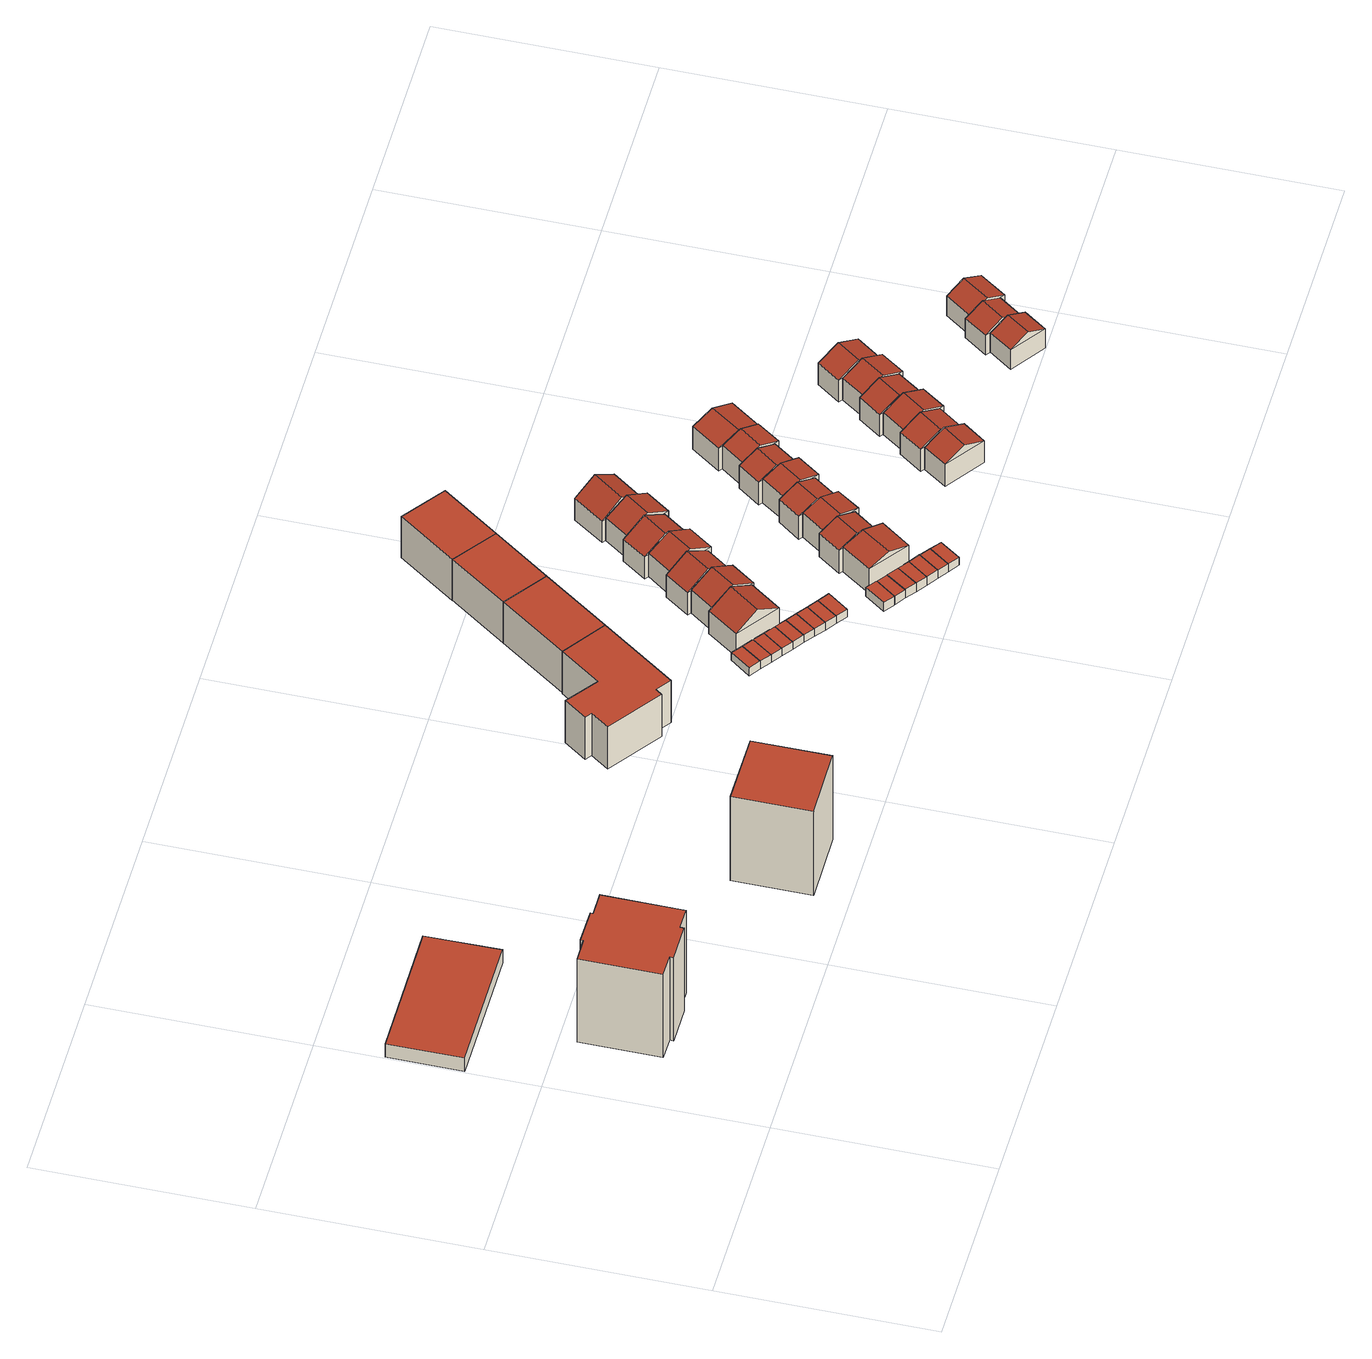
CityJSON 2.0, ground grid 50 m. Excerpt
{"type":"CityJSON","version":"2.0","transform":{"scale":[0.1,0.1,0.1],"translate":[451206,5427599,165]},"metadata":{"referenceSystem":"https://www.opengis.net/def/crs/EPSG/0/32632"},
"CityObjects":{
"building1":{"type":"Building","attributes":{"citygml_roof_type_codeSpace":"http://www.sig3d.org/codelists/standard/building/2.0/_AbstractBuilding_roofType.xml","EavesHeight":"139.573","RigdeHeight":"139.573","roofType":"1000"},"geometry":[{"type":"MultiSurface","lod":"2","boundaries":[[[0,1,2,3]],[[1,4,5,2]],[[4,6,7,5]],[[6,8,9,7]],[[8,10,11,9]],[[10,12,13,11]],[[12,14,15,13]],[[14,16,17,15]],[[16,18,19,17]],[[18,20,21,19]],[[20,22,23,21]],[[22,0,3,23]],[[22,20,18,16,14,12,10,8,6,4,1,0]],[[3,2,5,7,9,11,13,15,17,19,21,23]]],"semantics":{"surfaces":[{"type":"WallSurface"},{"type":"RoofSurface"},{"type":"GroundSurface"}],"values":[0,0,0,0,0,0,0,0,0,0,0,0,1,2]}}]},
"building2":{"type":"Building","attributes":{"citygml_roof_type_codeSpace":"http://www.sig3d.org/codelists/standard/building/2.0/_AbstractBuilding_roofType.xml","EavesHeight":"118.316","RigdeHeight":"118.316","roofType":"1010"},"geometry":[{"type":"MultiSurface","lod":"2","boundaries":[[[24,25,26,27]],[[25,28,29,26]],[[28,30,31,29]],[[30,24,27,31]],[[30,28,25,24]],[[27,26,29,31]]],"semantics":{"surfaces":[{"type":"WallSurface"},{"type":"RoofSurface"},{"type":"GroundSurface"}],"values":[0,0,0,0,1,2]}}]},
"building3":{"type":"Building","attributes":{"citygml_roof_type_codeSpace":"http://www.sig3d.org/codelists/standard/building/2.0/_AbstractBuilding_roofType.xml","EavesHeight":"139.809","RigdeHeight":"139.809","roofType":"1010"},"geometry":[{"type":"MultiSurface","lod":"2","boundaries":[[[32,33,34,35]],[[33,36,37,34]],[[36,38,39,37]],[[38,32,35,39]],[[38,36,33,32]],[[35,34,37,39]]],"semantics":{"surfaces":[{"type":"WallSurface"},{"type":"RoofSurface"},{"type":"GroundSurface"}],"values":[0,0,0,0,1,2]}}]},
"building4":{"type":"Building","attributes":{"citygml_roof_type_codeSpace":"http://www.sig3d.org/codelists/standard/building/2.0/_AbstractBuilding_roofType.xml","EavesHeight":"127.064","RigdeHeight":"127.064","roofType":"1000"},"geometry":[{"type":"MultiSurface","lod":"2","boundaries":[[[40,41,42,43]],[[41,44,45,42]],[[44,46,47,45]],[[46,48,49,47]],[[48,50,51,49]],[[50,52,53,51]],[[52,54,55,53]],[[54,56,57,55]],[[56,58,59,57]],[[58,40,43,59]],[[58,56,54,52,50,48,46,44,41,40]],[[43,42,45,47,49,51,53,55,57,59]]],"semantics":{"surfaces":[{"type":"WallSurface"},{"type":"RoofSurface"},{"type":"GroundSurface"}],"values":[0,0,0,0,0,0,0,0,0,0,1,2]}}]},
"building5":{"type":"Building","attributes":{"citygml_roof_type_codeSpace":"http://www.sig3d.org/codelists/standard/building/2.0/_AbstractBuilding_roofType.xml","EavesHeight":"116.39","RigdeHeight":"116.39","roofType":"1010"},"geometry":[{"type":"MultiSurface","lod":"2","boundaries":[[[60,61,62,63]],[[61,64,65,62]],[[64,66,67,65]],[[66,60,63,67]],[[66,64,61,60]],[[63,62,65,67]]],"semantics":{"surfaces":[{"type":"WallSurface"},{"type":"RoofSurface"},{"type":"GroundSurface"}],"values":[0,0,0,0,1,2]}}]},
"building6":{"type":"Building","attributes":{"citygml_roof_type_codeSpace":"http://www.sig3d.org/codelists/standard/building/2.0/_AbstractBuilding_roofType.xml","EavesHeight":"116.374","RigdeHeight":"116.374","roofType":"1000"},"geometry":[{"type":"MultiSurface","lod":"2","boundaries":[[[66,64,65,67]],[[64,68,69,65]],[[68,70,71,69]],[[70,66,67,71]],[[70,68,64,66]],[[67,65,69,71]]],"semantics":{"surfaces":[{"type":"WallSurface"},{"type":"RoofSurface"},{"type":"GroundSurface"}],"values":[0,0,0,0,1,2]}}]},
"building7":{"type":"Building","attributes":{"citygml_roof_type_codeSpace":"http://www.sig3d.org/codelists/standard/building/2.0/_AbstractBuilding_roofType.xml","EavesHeight":"116.39","RigdeHeight":"116.39","roofType":"1000"},"geometry":[{"type":"MultiSurface","lod":"2","boundaries":[[[70,68,69,71]],[[68,72,73,69]],[[72,74,75,73]],[[74,70,71,75]],[[74,72,68,70]],[[71,69,73,75]]],"semantics":{"surfaces":[{"type":"WallSurface"},{"type":"RoofSurface"},{"type":"GroundSurface"}],"values":[0,0,0,0,1,2]}}]},
"building8":{"type":"Building","attributes":{"citygml_roof_type_codeSpace":"http://www.sig3d.org/codelists/standard/building/2.0/_AbstractBuilding_roofType.xml","EavesHeight":"127.064","RigdeHeight":"127.064","roofType":"1000"},"geometry":[{"type":"MultiSurface","lod":"2","boundaries":[[[76,77,78,79]],[[77,54,80,78]],[[54,52,81,80]],[[52,76,79,81]],[[52,54,77,76]],[[79,78,80,81]]],"semantics":{"surfaces":[{"type":"WallSurface"},{"type":"RoofSurface"},{"type":"GroundSurface"}],"values":[0,0,0,0,1,2]}}]},
"building9":{"type":"Building","attributes":{"citygml_roof_type_codeSpace":"http://www.sig3d.org/codelists/standard/building/2.0/_AbstractBuilding_roofType.xml","EavesHeight":"116.39","RigdeHeight":"116.39","roofType":"1000"},"geometry":[{"type":"MultiSurface","lod":"2","boundaries":[[[74,72,73,75]],[[72,82,83,73]],[[82,84,85,83]],[[84,74,75,85]],[[84,82,72,74]],[[75,73,83,85]]],"semantics":{"surfaces":[{"type":"WallSurface"},{"type":"RoofSurface"},{"type":"GroundSurface"}],"values":[0,0,0,0,1,2]}}]},
"building10":{"type":"Building","attributes":{"citygml_roof_type_codeSpace":"http://www.sig3d.org/codelists/standard/building/2.0/_AbstractBuilding_roofType.xml","EavesHeight":"116.39","RigdeHeight":"116.39","roofType":"1000"},"geometry":[{"type":"MultiSurface","lod":"2","boundaries":[[[86,87,88,89]],[[87,84,85,88]],[[84,82,83,85]],[[82,86,89,83]],[[82,84,87,86]],[[89,88,85,83]]],"semantics":{"surfaces":[{"type":"WallSurface"},{"type":"RoofSurface"},{"type":"GroundSurface"}],"values":[0,0,0,0,1,2]}}]},
"building11":{"type":"Building","attributes":{"citygml_roof_type_codeSpace":"http://www.sig3d.org/codelists/standard/building/2.0/_AbstractBuilding_roofType.xml","EavesHeight":"116.39","RigdeHeight":"116.39","roofType":"1000"},"geometry":[{"type":"MultiSurface","lod":"2","boundaries":[[[87,86,89,88]],[[86,90,91,89]],[[90,92,93,91]],[[92,87,88,93]],[[92,90,86,87]],[[88,89,91,93]]],"semantics":{"surfaces":[{"type":"WallSurface"},{"type":"RoofSurface"},{"type":"GroundSurface"}],"values":[0,0,0,0,1,2]}}]},
"building12":{"type":"Building","attributes":{"citygml_roof_type_codeSpace":"http://www.sig3d.org/codelists/standard/building/2.0/_AbstractBuilding_roofType.xml","EavesHeight":"121.12","RigdeHeight":"124.644","roofType":"1030"},"geometry":[{"type":"MultiSurface","lod":"2","boundaries":[[[94,95,96,97]],[[95,98,99,96]],[[98,100,101,99]],[[100,94,97,101]],[[98,95,102]],[[94,100,103]],[[95,94,103,102]],[[100,98,102,103]],[[97,96,99,101]]],"semantics":{"surfaces":[{"type":"WallSurface"},{"type":"RoofSurface"},{"type":"GroundSurface"}],"values":[0,0,0,0,0,0,1,1,2]}}]},
"building13":{"type":"Building","attributes":{"citygml_roof_type_codeSpace":"http://www.sig3d.org/codelists/standard/building/2.0/_AbstractBuilding_roofType.xml","EavesHeight":"116.39","RigdeHeight":"116.39","roofType":"1000"},"geometry":[{"type":"MultiSurface","lod":"2","boundaries":[[[92,90,91,93]],[[90,104,105,91]],[[104,106,107,105]],[[106,92,93,107]],[[106,104,90,92]],[[93,91,105,107]]],"semantics":{"surfaces":[{"type":"WallSurface"},{"type":"RoofSurface"},{"type":"GroundSurface"}],"values":[0,0,0,0,1,2]}}]},
"building14":{"type":"Building","attributes":{"citygml_roof_type_codeSpace":"http://www.sig3d.org/codelists/standard/building/2.0/_AbstractBuilding_roofType.xml","EavesHeight":"116.39","RigdeHeight":"116.39","roofType":"1000"},"geometry":[{"type":"MultiSurface","lod":"2","boundaries":[[[106,104,105,107]],[[104,108,109,105]],[[108,110,111,109]],[[110,106,107,111]],[[110,108,104,106]],[[107,105,109,111]]],"semantics":{"surfaces":[{"type":"WallSurface"},{"type":"RoofSurface"},{"type":"GroundSurface"}],"values":[0,0,0,0,1,2]}}]},
"building15":{"type":"Building","attributes":{"citygml_roof_type_codeSpace":"http://www.sig3d.org/codelists/standard/building/2.0/_AbstractBuilding_roofType.xml","EavesHeight":"116.39","RigdeHeight":"116.39","roofType":"1000"},"geometry":[{"type":"MultiSurface","lod":"2","boundaries":[[[110,108,109,111]],[[108,112,113,109]],[[112,114,115,113]],[[114,110,111,115]],[[114,112,108,110]],[[111,109,113,115]]],"semantics":{"surfaces":[{"type":"WallSurface"},{"type":"RoofSurface"},{"type":"GroundSurface"}],"values":[0,0,0,0,1,2]}}]},
"building16":{"type":"Building","attributes":{"citygml_roof_type_codeSpace":"http://www.sig3d.org/codelists/standard/building/2.0/_AbstractBuilding_roofType.xml","EavesHeight":"121.42","RigdeHeight":"124.644","roofType":"1030"},"geometry":[{"type":"MultiSurface","lod":"2","boundaries":[[[116,117,118,119]],[[117,120,121,118]],[[120,122,123,121]],[[122,116,119,123]],[[120,117,124]],[[116,122,125]],[[117,116,125,124]],[[122,120,124,125]],[[119,118,121,123]]],"semantics":{"surfaces":[{"type":"WallSurface"},{"type":"RoofSurface"},{"type":"GroundSurface"}],"values":[0,0,0,0,0,0,1,1,2]}}]},
"building17":{"type":"Building","attributes":{"citygml_roof_type_codeSpace":"http://www.sig3d.org/codelists/standard/building/2.0/_AbstractBuilding_roofType.xml","EavesHeight":"116.78","RigdeHeight":"116.78","roofType":"1000"},"geometry":[{"type":"MultiSurface","lod":"2","boundaries":[[[126,127,128,129]],[[127,130,131,128]],[[130,132,133,131]],[[132,126,129,133]],[[132,130,127,126]],[[129,128,131,133]]],"semantics":{"surfaces":[{"type":"WallSurface"},{"type":"RoofSurface"},{"type":"GroundSurface"}],"values":[0,0,0,0,1,2]}}]},
"building18":{"type":"Building","attributes":{"citygml_roof_type_codeSpace":"http://www.sig3d.org/codelists/standard/building/2.0/_AbstractBuilding_roofType.xml","EavesHeight":"127.064","RigdeHeight":"127.064","roofType":"1010"},"geometry":[{"type":"MultiSurface","lod":"2","boundaries":[[[134,77,135,136]],[[77,76,137,135]],[[76,138,139,137]],[[138,134,136,139]],[[138,76,77,134]],[[136,135,137,139]]],"semantics":{"surfaces":[{"type":"WallSurface"},{"type":"RoofSurface"},{"type":"GroundSurface"}],"values":[0,0,0,0,1,2]}}]},
"building19":{"type":"Building","attributes":{"citygml_roof_type_codeSpace":"http://www.sig3d.org/codelists/standard/building/2.0/_AbstractBuilding_roofType.xml","EavesHeight":"116.738","RigdeHeight":"116.738","roofType":"1000"},"geometry":[{"type":"MultiSurface","lod":"2","boundaries":[[[140,141,129,128]],[[141,142,143,129]],[[142,144,145,143]],[[144,140,128,145]],[[144,142,141,140]],[[128,129,143,145]]],"semantics":{"surfaces":[{"type":"WallSurface"},{"type":"RoofSurface"},{"type":"GroundSurface"}],"values":[0,0,0,0,1,2]}}]},
"building20":{"type":"Building","attributes":{"citygml_roof_type_codeSpace":"http://www.sig3d.org/codelists/standard/building/2.0/_AbstractBuilding_roofType.xml","EavesHeight":"121.12","RigdeHeight":"124.644","roofType":"1030"},"geometry":[{"type":"MultiSurface","lod":"2","boundaries":[[[146,147,148,149]],[[147,150,151,148]],[[150,152,153,151]],[[152,146,149,153]],[[150,147,154]],[[146,152,155]],[[147,146,155,154]],[[152,150,154,155]],[[149,148,151,153]]],"semantics":{"surfaces":[{"type":"WallSurface"},{"type":"RoofSurface"},{"type":"GroundSurface"}],"values":[0,0,0,0,0,0,1,1,2]}}]},
"building21":{"type":"Building","attributes":{"citygml_roof_type_codeSpace":"http://www.sig3d.org/codelists/standard/building/2.0/_AbstractBuilding_roofType.xml","EavesHeight":"116.783","RigdeHeight":"116.783","roofType":"1000"},"geometry":[{"type":"MultiSurface","lod":"2","boundaries":[[[156,157,143,145]],[[157,158,159,143]],[[158,160,161,159]],[[160,156,145,161]],[[160,158,157,156]],[[145,143,159,161]]],"semantics":{"surfaces":[{"type":"WallSurface"},{"type":"RoofSurface"},{"type":"GroundSurface"}],"values":[0,0,0,0,1,2]}}]},
"building22":{"type":"Building","attributes":{"citygml_roof_type_codeSpace":"http://www.sig3d.org/codelists/standard/building/2.0/_AbstractBuilding_roofType.xml","EavesHeight":"116.784","RigdeHeight":"116.784","roofType":"1000"},"geometry":[{"type":"MultiSurface","lod":"2","boundaries":[[[160,158,159,161]],[[158,162,163,159]],[[162,164,165,163]],[[164,160,161,165]],[[164,162,158,160]],[[161,159,163,165]]],"semantics":{"surfaces":[{"type":"WallSurface"},{"type":"RoofSurface"},{"type":"GroundSurface"}],"values":[0,0,0,0,1,2]}}]},
"building23":{"type":"Building","attributes":{"citygml_roof_type_codeSpace":"http://www.sig3d.org/codelists/standard/building/2.0/_AbstractBuilding_roofType.xml","EavesHeight":"116.767","RigdeHeight":"116.767","roofType":"1000"},"geometry":[{"type":"MultiSurface","lod":"2","boundaries":[[[164,162,163,165]],[[162,166,167,163]],[[166,168,169,167]],[[168,164,165,169]],[[168,166,162,164]],[[165,163,167,169]]],"semantics":{"surfaces":[{"type":"WallSurface"},{"type":"RoofSurface"},{"type":"GroundSurface"}],"values":[0,0,0,0,1,2]}}]},
"building24":{"type":"Building","attributes":{"citygml_roof_type_codeSpace":"http://www.sig3d.org/codelists/standard/building/2.0/_AbstractBuilding_roofType.xml","EavesHeight":"121.673","RigdeHeight":"123.351","roofType":"1030"},"geometry":[{"type":"MultiSurface","lod":"2","boundaries":[[[170,171,172,173]],[[171,174,175,172]],[[174,176,177,175]],[[176,170,173,177]],[[174,171,178]],[[170,176,179]],[[171,170,179,178]],[[176,174,178,179]],[[173,172,175,177]]],"semantics":{"surfaces":[{"type":"WallSurface"},{"type":"RoofSurface"},{"type":"GroundSurface"}],"values":[0,0,0,0,0,0,1,1,2]}}]},
"building25":{"type":"Building","attributes":{"citygml_roof_type_codeSpace":"http://www.sig3d.org/codelists/standard/building/2.0/_AbstractBuilding_roofType.xml","EavesHeight":"116.727","RigdeHeight":"116.727","roofType":"1000"},"geometry":[{"type":"MultiSurface","lod":"2","boundaries":[[[180,181,182,183]],[[181,184,185,182]],[[184,186,187,185]],[[186,180,183,187]],[[186,184,181,180]],[[183,182,185,187]]],"semantics":{"surfaces":[{"type":"WallSurface"},{"type":"RoofSurface"},{"type":"GroundSurface"}],"values":[0,0,0,0,1,2]}}]},
"building26":{"type":"Building","attributes":{"citygml_roof_type_codeSpace":"http://www.sig3d.org/codelists/standard/building/2.0/_AbstractBuilding_roofType.xml","EavesHeight":"121.52","RigdeHeight":"124.644","roofType":"1030"},"geometry":[{"type":"MultiSurface","lod":"2","boundaries":[[[188,189,190,191]],[[189,192,193,190]],[[192,194,195,193]],[[194,188,191,195]],[[192,189,196]],[[188,194,197]],[[189,188,197,196]],[[194,192,196,197]],[[191,190,193,195]]],"semantics":{"surfaces":[{"type":"WallSurface"},{"type":"RoofSurface"},{"type":"GroundSurface"}],"values":[0,0,0,0,0,0,1,1,2]}}]},
"building27":{"type":"Building","attributes":{"citygml_roof_type_codeSpace":"http://www.sig3d.org/codelists/standard/building/2.0/_AbstractBuilding_roofType.xml","EavesHeight":"116.723","RigdeHeight":"116.723","roofType":"1000"},"geometry":[{"type":"MultiSurface","lod":"2","boundaries":[[[186,184,185,187]],[[184,198,199,185]],[[198,200,201,199]],[[200,186,187,201]],[[200,198,184,186]],[[187,185,199,201]]],"semantics":{"surfaces":[{"type":"WallSurface"},{"type":"RoofSurface"},{"type":"GroundSurface"}],"values":[0,0,0,0,1,2]}}]},
"building28":{"type":"Building","attributes":{"citygml_roof_type_codeSpace":"http://www.sig3d.org/codelists/standard/building/2.0/_AbstractBuilding_roofType.xml","EavesHeight":"127.064","RigdeHeight":"127.064","roofType":"1010"},"geometry":[{"type":"MultiSurface","lod":"2","boundaries":[[[134,138,202,203]],[[138,204,205,202]],[[204,206,207,205]],[[206,134,203,207]],[[206,204,138,134]],[[203,202,205,207]]],"semantics":{"surfaces":[{"type":"WallSurface"},{"type":"RoofSurface"},{"type":"GroundSurface"}],"values":[0,0,0,0,1,2]}}]},
"building29":{"type":"Building","attributes":{"citygml_roof_type_codeSpace":"http://www.sig3d.org/codelists/standard/building/2.0/_AbstractBuilding_roofType.xml","EavesHeight":"121.273","RigdeHeight":"123.351","roofType":"1030"},"geometry":[{"type":"MultiSurface","lod":"2","boundaries":[[[208,209,210,211]],[[209,212,213,210]],[[212,214,215,213]],[[214,208,211,215]],[[212,209,216]],[[208,214,217]],[[209,208,217,216]],[[214,212,216,217]],[[211,210,213,215]]],"semantics":{"surfaces":[{"type":"WallSurface"},{"type":"RoofSurface"},{"type":"GroundSurface"}],"values":[0,0,0,0,0,0,1,1,2]}}]},
"building30":{"type":"Building","attributes":{"citygml_roof_type_codeSpace":"http://www.sig3d.org/codelists/standard/building/2.0/_AbstractBuilding_roofType.xml","EavesHeight":"121.12","RigdeHeight":"124.644","roofType":"1030"},"geometry":[{"type":"MultiSurface","lod":"2","boundaries":[[[218,219,220,221]],[[219,222,223,220]],[[222,224,225,223]],[[224,218,221,225]],[[222,219,226]],[[218,224,227]],[[219,218,227,226]],[[224,222,226,227]],[[221,220,223,225]]],"semantics":{"surfaces":[{"type":"WallSurface"},{"type":"RoofSurface"},{"type":"GroundSurface"}],"values":[0,0,0,0,0,0,1,1,2]}}]},
"building31":{"type":"Building","attributes":{"citygml_roof_type_codeSpace":"http://www.sig3d.org/codelists/standard/building/2.0/_AbstractBuilding_roofType.xml","EavesHeight":"121.673","RigdeHeight":"123.351","roofType":"1030"},"geometry":[{"type":"MultiSurface","lod":"2","boundaries":[[[228,229,230,231]],[[229,232,233,230]],[[232,234,235,233]],[[234,228,231,235]],[[232,229,236]],[[228,234,237]],[[229,228,237,236]],[[234,232,236,237]],[[231,230,233,235]]],"semantics":{"surfaces":[{"type":"WallSurface"},{"type":"RoofSurface"},{"type":"GroundSurface"}],"values":[0,0,0,0,0,0,1,1,2]}}]},
"building32":{"type":"Building","attributes":{"citygml_roof_type_codeSpace":"http://www.sig3d.org/codelists/standard/building/2.0/_AbstractBuilding_roofType.xml","EavesHeight":"121.42","RigdeHeight":"124.644","roofType":"1030"},"geometry":[{"type":"MultiSurface","lod":"2","boundaries":[[[238,239,240,241]],[[239,242,243,240]],[[242,244,245,243]],[[244,238,241,245]],[[242,239,246]],[[238,244,247]],[[239,238,247,246]],[[244,242,246,247]],[[241,240,243,245]]],"semantics":{"surfaces":[{"type":"WallSurface"},{"type":"RoofSurface"},{"type":"GroundSurface"}],"values":[0,0,0,0,0,0,1,1,2]}}]},
"building33":{"type":"Building","attributes":{"citygml_roof_type_codeSpace":"http://www.sig3d.org/codelists/standard/building/2.0/_AbstractBuilding_roofType.xml","EavesHeight":"121.273","RigdeHeight":"123.351","roofType":"1030"},"geometry":[{"type":"MultiSurface","lod":"2","boundaries":[[[248,249,250,251]],[[249,252,253,250]],[[252,254,255,253]],[[254,248,251,255]],[[252,249,256]],[[248,254,257]],[[249,248,257,256]],[[254,252,256,257]],[[251,250,253,255]]],"semantics":{"surfaces":[{"type":"WallSurface"},{"type":"RoofSurface"},{"type":"GroundSurface"}],"values":[0,0,0,0,0,0,1,1,2]}}]},
"building34":{"type":"Building","attributes":{"citygml_roof_type_codeSpace":"http://www.sig3d.org/codelists/standard/building/2.0/_AbstractBuilding_roofType.xml","EavesHeight":"121.12","RigdeHeight":"124.644","roofType":"1030"},"geometry":[{"type":"MultiSurface","lod":"2","boundaries":[[[258,259,260,261]],[[259,262,263,260]],[[262,264,265,263]],[[264,258,261,265]],[[262,259,266]],[[258,264,267]],[[259,258,267,266]],[[264,262,266,267]],[[261,260,263,265]]],"semantics":{"surfaces":[{"type":"WallSurface"},{"type":"RoofSurface"},{"type":"GroundSurface"}],"values":[0,0,0,0,0,0,1,1,2]}}]},
"building35":{"type":"Building","attributes":{"citygml_roof_type_codeSpace":"http://www.sig3d.org/codelists/standard/building/2.0/_AbstractBuilding_roofType.xml","EavesHeight":"121.673","RigdeHeight":"123.351","roofType":"1030"},"geometry":[{"type":"MultiSurface","lod":"2","boundaries":[[[268,269,270,271]],[[269,272,273,270]],[[272,274,275,273]],[[274,268,271,275]],[[272,269,276]],[[268,274,277]],[[269,268,277,276]],[[274,272,276,277]],[[271,270,273,275]]],"semantics":{"surfaces":[{"type":"WallSurface"},{"type":"RoofSurface"},{"type":"GroundSurface"}],"values":[0,0,0,0,0,0,1,1,2]}}]},
"building36":{"type":"Building","attributes":{"citygml_roof_type_codeSpace":"http://www.sig3d.org/codelists/standard/building/2.0/_AbstractBuilding_roofType.xml","EavesHeight":"121.273","RigdeHeight":"123.351","roofType":"1030"},"geometry":[{"type":"MultiSurface","lod":"2","boundaries":[[[278,279,280,281]],[[279,282,283,280]],[[282,284,285,283]],[[284,278,281,285]],[[282,279,286]],[[278,284,287]],[[279,278,287,286]],[[284,282,286,287]],[[281,280,283,285]]],"semantics":{"surfaces":[{"type":"WallSurface"},{"type":"RoofSurface"},{"type":"GroundSurface"}],"values":[0,0,0,0,0,0,1,1,2]}}]},
"building37":{"type":"Building","attributes":{"citygml_roof_type_codeSpace":"http://www.sig3d.org/codelists/standard/building/2.0/_AbstractBuilding_roofType.xml","EavesHeight":"121.147","RigdeHeight":"123.591","roofType":"1030"},"geometry":[{"type":"MultiSurface","lod":"2","boundaries":[[[288,289,290,291]],[[289,292,293,290]],[[292,294,295,293]],[[294,288,291,295]],[[292,289,296]],[[288,294,297]],[[289,288,297,296]],[[294,292,296,297]],[[291,290,293,295]]],"semantics":{"surfaces":[{"type":"WallSurface"},{"type":"RoofSurface"},{"type":"GroundSurface"}],"values":[0,0,0,0,0,0,1,1,2]}}]},
"building38":{"type":"Building","attributes":{"citygml_roof_type_codeSpace":"http://www.sig3d.org/codelists/standard/building/2.0/_AbstractBuilding_roofType.xml","EavesHeight":"121.58","RigdeHeight":"123.38","roofType":"1030"},"geometry":[{"type":"MultiSurface","lod":"2","boundaries":[[[298,299,300,301]],[[299,302,303,300]],[[302,304,305,303]],[[304,298,301,305]],[[302,299,306]],[[298,304,307]],[[299,298,307,306]],[[304,302,306,307]],[[301,300,303,305]]],"semantics":{"surfaces":[{"type":"WallSurface"},{"type":"RoofSurface"},{"type":"GroundSurface"}],"values":[0,0,0,0,0,0,1,1,2]}}]},
"building39":{"type":"Building","attributes":{"citygml_roof_type_codeSpace":"http://www.sig3d.org/codelists/standard/building/2.0/_AbstractBuilding_roofType.xml","EavesHeight":"121.147","RigdeHeight":"123.591","roofType":"1030"},"geometry":[{"type":"MultiSurface","lod":"2","boundaries":[[[308,309,310,311]],[[309,312,313,310]],[[312,314,315,313]],[[314,308,311,315]],[[312,309,316]],[[308,314,317]],[[309,308,317,316]],[[314,312,316,317]],[[311,310,313,315]]],"semantics":{"surfaces":[{"type":"WallSurface"},{"type":"RoofSurface"},{"type":"GroundSurface"}],"values":[0,0,0,0,0,0,1,1,2]}}]},
"building40":{"type":"Building","attributes":{"citygml_roof_type_codeSpace":"http://www.sig3d.org/codelists/standard/building/2.0/_AbstractBuilding_roofType.xml","EavesHeight":"121.273","RigdeHeight":"123.351","roofType":"1030"},"geometry":[{"type":"MultiSurface","lod":"2","boundaries":[[[318,319,320,321]],[[319,322,323,320]],[[322,324,301,323]],[[324,318,321,301]],[[322,319,325]],[[318,324,326]],[[319,318,326,325]],[[324,322,325,326]],[[321,320,323,301]]],"semantics":{"surfaces":[{"type":"WallSurface"},{"type":"RoofSurface"},{"type":"GroundSurface"}],"values":[0,0,0,0,0,0,1,1,2]}}]},
"building41":{"type":"Building","attributes":{"citygml_roof_type_codeSpace":"http://www.sig3d.org/codelists/standard/building/2.0/_AbstractBuilding_roofType.xml","EavesHeight":"121.147","RigdeHeight":"123.591","roofType":"1030"},"geometry":[{"type":"MultiSurface","lod":"2","boundaries":[[[327,328,329,330]],[[328,331,332,329]],[[331,333,334,332]],[[333,327,330,334]],[[331,328,335]],[[327,333,336]],[[328,327,336,335]],[[333,331,335,336]],[[330,329,332,334]]],"semantics":{"surfaces":[{"type":"WallSurface"},{"type":"RoofSurface"},{"type":"GroundSurface"}],"values":[0,0,0,0,0,0,1,1,2]}}]},
"building42":{"type":"Building","attributes":{"citygml_roof_type_codeSpace":"http://www.sig3d.org/codelists/standard/building/2.0/_AbstractBuilding_roofType.xml","EavesHeight":"121.147","RigdeHeight":"123.591","roofType":"1030"},"geometry":[{"type":"MultiSurface","lod":"2","boundaries":[[[337,338,339,340]],[[338,341,342,339]],[[341,343,344,342]],[[343,337,340,344]],[[341,338,345]],[[337,343,346]],[[338,337,346,345]],[[343,341,345,346]],[[340,339,342,344]]],"semantics":{"surfaces":[{"type":"WallSurface"},{"type":"RoofSurface"},{"type":"GroundSurface"}],"values":[0,0,0,0,0,0,1,1,2]}}]},
"building43":{"type":"Building","attributes":{"citygml_roof_type_codeSpace":"http://www.sig3d.org/codelists/standard/building/2.0/_AbstractBuilding_roofType.xml","EavesHeight":"121.147","RigdeHeight":"123.591","roofType":"1030"},"geometry":[{"type":"MultiSurface","lod":"2","boundaries":[[[347,348,349,350]],[[348,351,352,349]],[[351,353,354,352]],[[353,347,350,354]],[[351,348,355]],[[347,353,356]],[[348,347,356,355]],[[353,351,355,356]],[[350,349,352,354]]],"semantics":{"surfaces":[{"type":"WallSurface"},{"type":"RoofSurface"},{"type":"GroundSurface"}],"values":[0,0,0,0,0,0,1,1,2]}}]},
"building44":{"type":"Building","attributes":{"citygml_roof_type_codeSpace":"http://www.sig3d.org/codelists/standard/building/2.0/_AbstractBuilding_roofType.xml","EavesHeight":"121.147","RigdeHeight":"123.591","roofType":"1030"},"geometry":[{"type":"MultiSurface","lod":"2","boundaries":[[[357,358,359,360]],[[358,361,362,359]],[[361,363,364,362]],[[363,357,360,364]],[[361,358,365]],[[357,363,366]],[[358,357,366,365]],[[363,361,365,366]],[[360,359,362,364]]],"semantics":{"surfaces":[{"type":"WallSurface"},{"type":"RoofSurface"},{"type":"GroundSurface"}],"values":[0,0,0,0,0,0,1,1,2]}}]},
"building45":{"type":"Building","attributes":{"citygml_roof_type_codeSpace":"http://www.sig3d.org/codelists/standard/building/2.0/_AbstractBuilding_roofType.xml","EavesHeight":"120.647","RigdeHeight":"122.891","roofType":"1030"},"geometry":[{"type":"MultiSurface","lod":"2","boundaries":[[[367,368,369,370]],[[368,371,372,369]],[[371,373,374,372]],[[373,367,370,374]],[[371,368,375]],[[367,373,376]],[[368,367,376,375]],[[373,371,375,376]],[[370,369,372,374]]],"semantics":{"surfaces":[{"type":"WallSurface"},{"type":"RoofSurface"},{"type":"GroundSurface"}],"values":[0,0,0,0,0,0,1,1,2]}}]},
"building46":{"type":"Building","attributes":{"citygml_roof_type_codeSpace":"http://www.sig3d.org/codelists/standard/building/2.0/_AbstractBuilding_roofType.xml","EavesHeight":"120.647","RigdeHeight":"122.891","roofType":"1030"},"geometry":[{"type":"MultiSurface","lod":"2","boundaries":[[[377,378,379,380]],[[378,381,382,379]],[[381,383,384,382]],[[383,377,380,384]],[[381,378,385]],[[377,383,386]],[[378,377,386,385]],[[383,381,385,386]],[[380,379,382,384]]],"semantics":{"surfaces":[{"type":"WallSurface"},{"type":"RoofSurface"},{"type":"GroundSurface"}],"values":[0,0,0,0,0,0,1,1,2]}}]},
"building47":{"type":"Building","attributes":{"citygml_roof_type_codeSpace":"http://www.sig3d.org/codelists/standard/building/2.0/_AbstractBuilding_roofType.xml","EavesHeight":"120.647","RigdeHeight":"122.891","roofType":"1030"},"geometry":[{"type":"MultiSurface","lod":"2","boundaries":[[[387,388,389,390]],[[388,391,392,389]],[[391,393,394,392]],[[393,387,390,394]],[[391,388,395]],[[387,393,396]],[[388,387,396,395]],[[393,391,395,396]],[[390,389,392,394]]],"semantics":{"surfaces":[{"type":"WallSurface"},{"type":"RoofSurface"},{"type":"GroundSurface"}],"values":[0,0,0,0,0,0,1,1,2]}}]}
},
"vertices":[
[198,271,261],[145,271,261],[145,271,10],[198,271,10],[145,460,261],[145,460,10],[201,460,261],[201,460,10],[201,467,261],[201,467,10],[285,466,261],[285,466,10],[285,460,261],[285,460,10],[342,460,261],[342,460,10],[342,271,261],[342,271,10],[290,271,261],[290,271,10],[290,262,261],[290,262,10],[198,262,261],[198,262,10],
[335,845,48],[336,671,48],[336,671,8],[335,845,8],[4,670,48],[4,670,8],[4,844,48],[4,844,8],
[691,80,263],[691,262,263],[691,262,9],[691,80,9],[862,262,263],[862,262,9],[862,81,263],[862,81,9],
[1071,508,136],[949,595,136],[949,595,9],[1071,508,9],[980,638,136],[980,638,9],[965,649,136],[965,649,9],[1003,702,136],[1003,702,9],[1075,649,136],[1075,649,9],[1143,744,136],[1143,744,9],[1242,675,136],[1242,675,9],[1116,499,136],[1116,499,9],[1082,523,136],[1082,523,9],
[1294,373,29],[1330,421,29],[1330,421,6],[1294,373,6],[1354,403,29],[1354,403,6],[1320,355,29],[1320,355,6],
[1379,386,29],[1379,386,6],[1344,337,29],[1344,337,6],
[1403,368,29],[1403,368,6],[1368,320,29],[1368,320,6],
[1255,901,136],[1353,831,136],[1353,831,12],[1255,901,12],[1242,675,12],[1143,744,12],
[1428,351,29],[1428,351,6],[1392,302,29],[1392,302,6],
[1452,333,29],[1418,285,29],[1418,285,6],[1452,333,6],
[1476,316,29],[1476,316,6],[1441,267,29],[1441,267,6],
[1491,416,76],[1438,343,76],[1438,343,8],[1491,416,8],[1341,413,76],[1341,413,8],[1393,486,76],[1393,486,8],[1390,378,111],[1442,451,111],
[1501,298,29],[1501,298,6],[1465,249,29],[1465,249,6],
[1525,281,29],[1525,281,6],[1490,232,29],[1490,232,6],
[1551,263,29],[1551,263,6],[1515,214,29],[1515,214,6],
[1401,481,79],[1442,537,79],[1442,537,9],[1401,481,9],[1535,470,79],[1535,470,9],[1495,413,79],[1495,413,9],[1489,504,111],[1448,447,111],
[1609,174,33],[1573,125,33],[1573,125,7],[1609,174,7],[1549,143,33],[1549,143,7],[1584,191,33],[1584,191,7],
[1450,966,136],[1353,831,13],[1450,966,13],[1255,901,13],[1352,1037,136],[1352,1037,13],
[1573,125,32],[1609,174,32],[1632,157,32],[1632,157,7],[1598,108,32],[1598,108,7],
[1568,533,76],[1527,476,76],[1527,476,10],[1568,533,10],[1434,543,76],[1434,543,10],[1475,600,76],[1475,600,10],[1481,510,111],[1521,567,111],
[1598,108,33],[1632,157,33],[1657,139,33],[1657,139,7],[1622,90,33],[1622,90,7],
[1681,121,33],[1681,121,7],[1646,73,33],[1646,73,7],
[1706,104,33],[1706,104,7],[1671,55,33],[1671,55,7],
[1732,191,82],[1681,121,82],[1681,121,8],[1732,191,8],[1592,185,82],[1592,185,8],[1642,256,82],[1642,256,8],[1637,153,98],[1687,223,98],
[1671,55,32],[1706,104,32],[1706,104,8],[1671,55,8],[1730,87,32],[1730,87,8],[1695,38,32],[1695,38,8],
[1483,594,80],[1524,651,80],[1524,651,10],[1483,594,10],[1617,584,80],[1617,584,10],[1576,527,80],[1576,527,10],[1570,618,111],[1529,561,111],
[1754,69,32],[1754,69,8],[1720,21,32],[1720,21,8],
[1352,1037,12],[1450,966,12],[1449,1173,136],[1449,1173,12],[1547,1102,136],[1547,1102,12],
[1754,257,78],[1715,203,78],[1715,203,8],[1754,257,8],[1634,261,78],[1634,261,8],[1673,315,78],[1673,315,8],[1675,232,98],[1713,286,98],
[1650,647,76],[1609,590,76],[1609,590,10],[1650,647,10],[1516,657,76],[1516,657,10],[1556,714,76],[1556,714,10],[1562,623,111],[1603,680,111],
[1800,305,82],[1762,251,82],[1762,251,9],[1800,305,9],[1681,309,82],[1681,309,9],[1719,363,82],[1719,363,9],[1721,280,98],[1760,334,98],
[1564,708,79],[1605,765,79],[1605,765,11],[1564,708,11],[1699,698,79],[1699,698,11],[1658,641,79],[1658,641,11],[1652,731,111],[1611,675,111],
[1711,369,78],[1750,422,78],[1750,422,9],[1711,369,9],[1831,364,78],[1831,364,9],[1792,310,78],[1792,310,9],[1790,393,98],[1752,339,98],
[1739,780,76],[1686,707,76],[1686,707,11],[1739,780,11],[1597,771,76],[1597,771,11],[1649,844,76],[1649,844,11],[1642,739,111],[1694,812,111],
[1877,411,82],[1839,358,82],[1839,358,10],[1877,411,10],[1758,416,82],[1758,416,10],[1796,470,82],[1796,470,10],[1798,387,98],[1837,441,98],
[1908,471,78],[1869,417,78],[1869,417,10],[1908,471,10],[1788,476,78],[1788,476,10],[1827,529,78],[1827,529,10],[1829,447,98],[1867,500,98],
[2066,97,76],[2027,43,76],[2027,43,10],[2066,97,10],[1938,106,76],[1938,106,10],[1977,161,76],[1977,161,10],[1982,74,101],[2022,129,101],
[1954,519,81],[1916,465,81],[1916,465,10],[1954,519,10],[1834,524,81],[1834,524,10],[1873,577,81],[1873,577,10],[1875,495,99],[1914,548,99],
[1969,167,76],[2008,222,76],[2008,222,10],[1969,167,10],[2098,158,76],[2098,158,10],[2058,103,76],[2058,103,10],[2053,190,101],[2014,135,101],
[1865,583,78],[1915,653,78],[1915,653,10],[1865,583,10],[2004,589,78],[2004,589,10],[1954,519,78],[1960,621,98],[1910,551,98],
[2016,216,76],[2056,271,76],[2056,271,10],[2016,216,10],[2145,206,76],[2145,206,10],[2106,152,76],[2106,152,10],[2100,239,101],[2061,184,101],
[2176,267,76],[2137,212,76],[2137,212,10],[2176,267,10],[2048,277,76],[2048,277,10],[2087,331,76],[2087,331,10],[2092,245,101],[2132,299,101],
[2095,325,76],[2134,380,76],[2134,380,11],[2095,325,11],[2224,316,76],[2224,316,11],[2185,261,76],[2185,261,11],[2179,348,101],[2140,293,101],
[2126,386,76],[2166,441,76],[2166,441,11],[2126,386,11],[2256,377,76],[2256,377,11],[2216,322,76],[2216,322,11],[2211,409,101],[2171,354,101],
[2307,56,71],[2346,110,71],[2346,110,13],[2307,56,13],[2424,54,71],[2424,54,13],[2386,0,71],[2386,0,13],[2385,82,94],[2347,28,94],
[2453,116,71],[2414,61,71],[2414,61,13],[2453,116,13],[2336,118,71],[2336,118,13],[2375,172,71],[2375,172,13],[2375,90,94],[2414,144,94],
[2508,171,71],[2463,108,71],[2463,108,12],[2508,171,12],[2385,164,71],[2385,164,12],[2430,227,71],[2430,227,12],[2424,136,94],[2469,199,94]
]}
